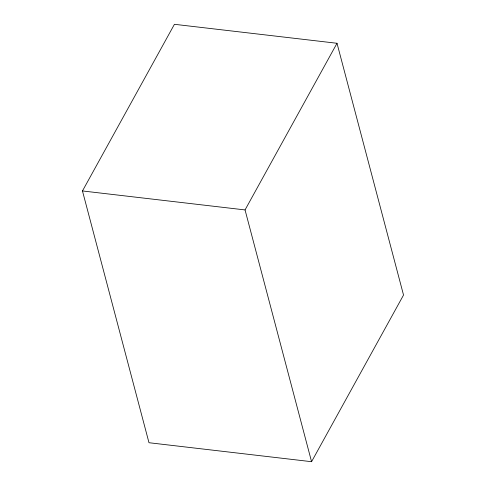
<?xml version="1.0" encoding="UTF-8"?>
<svg xmlns="http://www.w3.org/2000/svg" width="486" height="486" viewBox="0 0 486 486"><rect width="100%" height="100%" fill="white"/><g stroke="black" fill="none" stroke-linecap="round" stroke-linejoin="round"><path stroke-width="0.73" d="M82.468 190.949L174.431 24.3L337.011 43.278L403.532 295.051L311.569 461.7L148.989 442.722L82.468 190.949L245.047 209.928L337.011 43.278M245.047 209.928L311.569 461.7"/></g></svg>
